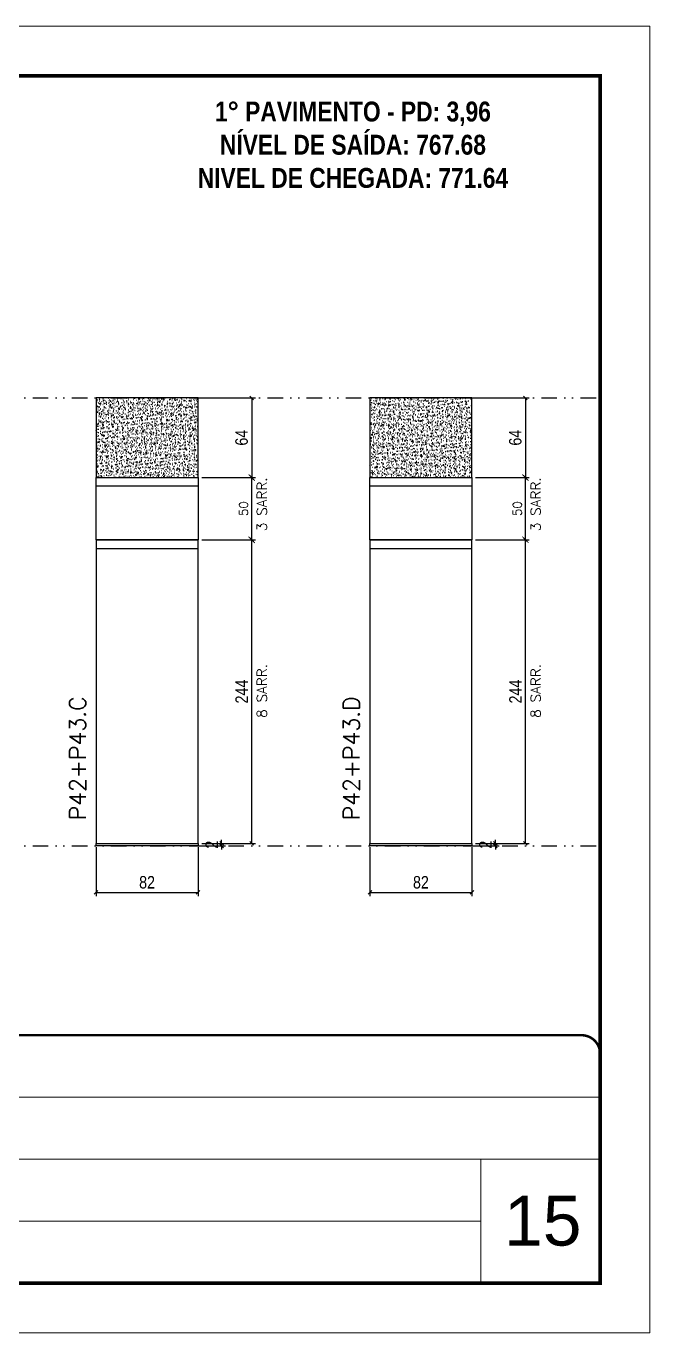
# Model space of a CAD drawing. Extents: x 2949 to 9203, y -16089 to 12527.
# Drawn here: x 7116 to 7618, y 8031 to 9081 of the extents above; entities that cross this region are included whole.
import ezdxf

# ---------------------------------------------------------------- set-up
doc = ezdxf.new("R2010")
doc.units = 0
for name, pattern in [('CONTINUO', [0]), ('DASHED', [0.75, 0.5, -0.25]), ('DIVIDE2', [0.625, 0.25, -0.125, 0, -0.125, 0, -0.125])]:
    doc.linetypes.add(name, pattern=pattern)
for name, color, linetype, lineweight in [('CARIMBO', 255, 'Continuous', 9), ('Folhas', 255, 'Continuous', 9), ('SARRAFO DE PRESSAO', 251, 'DASHED', 9), ('Texto Seção', 7, 'Continuous', 15)]:
    doc.layers.add(name, color=color, linetype=linetype, lineweight=lineweight)
for name, color, linetype in [('COTA', 241, 'Continuous'), ('NOMENCLATURA', 7, 'Continuous'), ('Nível', 160, 'Continuous'), ('Painéis', 200, 'Continuous'), ('SARR_2.2x7', 40, 'Continuous')]:
    doc.layers.add(name, color=color, linetype=linetype)
doc.styles.add('ARIAL', font='arial.ttf')
doc.styles.add('COTA TECNICA', font='techl___.ttf', dxfattribs={"height": 10})
doc.styles.add('COTA TECNICA-50', font='techl___.ttf', dxfattribs={"height": 10})
doc.styles.add('REGUA-120', font='ROMANS.shx', dxfattribs={"height": 15})
doc.styles.add('ROMANC', font='techb___.ttf', dxfattribs={"height": 2.5})
doc.styles.add('ROMANS', font='romans.shx')
doc.dimstyles.new('COTA PAINEL-50', dxfattribs={"dimtxt": 10, "dimasz": 3, "dimexe": 3, "dimexo": 3, "dimgap": 3, "dimtad": 1, "dimdec": 1, "dimzin": 12, "dimdsep": 46, "dimtxsty": 'COTA TECNICA-50', "dimblk1": 'OBLIQUE', "dimblk2": 'OBLIQUE', "dimsah": 1, "dimcen": 0.9, "dimclrd": 4, "dimclre": 4, "dimclrt": 240, "dimadec": 1, "dimazin": 3, "dimtfac": 1, "dimtdec": 1, "dimtmove": 0, "dimatfit": 3, "dimfxl": 1, "dimtolj": 1, "dimtzin": 12, "dimarcsym": 0})
doc.dimstyles.new('Cota Paínel', dxfattribs={"dimtxt": 7, "dimasz": 5, "dimexe": 3, "dimexo": 3, "dimgap": 3, "dimtad": 1, "dimdec": 1, "dimzin": 12, "dimdsep": 46, "dimtxsty": 'ROMANS', "dimblk": 'ARCHTICK', "dimcen": 0, "dimclrd": 4, "dimclre": 4, "dimclrt": 1, "dimadec": 1, "dimazin": 3, "dimtfac": 1, "dimtdec": 1, "dimtmove": 0, "dimatfit": 3, "dimldrblk": 'OBLIQUE', "dimfxl": 1, "dimtolj": 1, "dimtzin": 12, "dimarcsym": 0})
doc.dimstyles.new('PAINEL', dxfattribs={"dimtxt": 10, "dimasz": 3, "dimexe": 3, "dimexo": 3, "dimgap": 3, "dimtad": 1, "dimdec": 1, "dimzin": 12, "dimdsep": 46, "dimtxsty": 'COTA TECNICA', "dimblk1": 'OBLIQUE', "dimblk2": 'OBLIQUE', "dimsah": 1, "dimcen": 0.9, "dimclrd": 4, "dimclre": 4, "dimclrt": 240, "dimadec": 1, "dimazin": 3, "dimtfac": 1, "dimtdec": 1, "dimtmove": 0, "dimatfit": 3, "dimfxl": 1, "dimtolj": 1, "dimtzin": 12, "dimarcsym": 0})
pattern_1 = [(50, (1023.5963, 11478.51), (5.46554, -0.4781726), [0.5715, -6.2865]), (355, (1023.596, 11478.51), (-1.0573026, 5.7317054), [0.4572, -5.0292175]), (100.451445, (1024.0517, 11478.47), (4.4082374, 5.2535326), [0.4857003, -5.3427073]), (46.1842, (1023.596, 11480.034), (8.132371, -1.26127), [0.85725, -9.42975]), (96.63556, (1024.274, 11479.929), (7.122124, 7.422784), [0.728551, -8.014068]), (351.18415, (1023.596, 11480.034), (7.122124, 7.422784), [0.685799, -7.543792]), (21, (1024.3583, 11479.653), (4.5484317, -3.067956), [0.5715, -6.2865]), (326, (1024.358, 11479.653), (1.854061, 5.525639), [0.4572, -5.0292]), (71.451445, (1024.7373, 11479.3973), (6.4024926, 2.457683), [0.4857003, -5.342698]), (37.5, (1023.5963, 11478.51), (0.0926581, 2.53665117), [0, -4.96824, 0, -5.1054, 0, -5.04825]), (7.5, (1023.5963, 11478.51), (2.0045899, 3.0054172), [0, -2.91084, 0, -4.85394, 0, -1.92405]), (327.5, (1021.897, 11478.51), (4.06771786, -0.1718623), [0, -1.905, 0, -5.9436, 0, -7.8867]), (317.5, (1021.135, 11478.51), (4.4438754, 0.7627947), [0, -2.4765, 0, -3.94716, 0, -5.6007])]

# ---------------------------------------------------------------- blocks, each defined once
blk = doc.blocks.new('9999999999')
at = {"color": 30, "linetype": 'CONTINUO'}
for p, q in [((98564.6, 34379.6), (99584, 34379.6)), ((98564.6, 34329.8), (99488, 34329.8)), ((99584, 34329.8), (99488, 34329.8)), ((99488, 34329.8), (99488, 34230.2)), ((98564.6, 34280), (99488, 34280))]:
    blk.add_line(p, q, dxfattribs=at)
at = {"color": 30, "linetype": 'CONTINUO', "const_width": 2}
blk.add_lwpolyline([(99584, 34230.2), (99584, 34414.4, 0.414214), (99569, 34429.4), (98229, 34429.4, 0.414214), (98214, 34414.4), (98214, 34245.2, 0.414214), (98229, 34230.2), (99584, 34230.2)], format="xyb", dxfattribs=at)
at = {"layer": 'Folhas'}
blk.add_lwpolyline([(98139, 34190.2), (99624, 34190.2), (99624, 35240.2), (98139, 35240.2)], close=True, dxfattribs=at)
at = {"layer": 'Folhas', "color": 30, "const_width": 3}
blk.add_lwpolyline([(98214, 34230.2), (99584, 34230.2), (99584, 35200.2), (98214, 35200.2)], close=True, dxfattribs=at)
blk = doc.blocks.new('_Oblique')
at = {"color": 0, "linetype": 'ByBlock', "lineweight": -2}
blk.add_line((-0.5, -0.5), (0.5, 0.5), dxfattribs=at)
blk = doc.blocks.new('*D3535')
at = {"layer": 'COTA', "color": 4, "lineweight": -2, "transparency": 16777216}
for p, q in [((7172.4, 8421.3), (7172.4, 8381.9)), ((7254.4, 8421.3), (7254.4, 8381.9)), ((7172.4, 8384.9), (7254.4, 8384.9))]:
    blk.add_line(p, q, dxfattribs=at)
at = {"layer": 'Defpoints', "color": 0, "transparency": 16777216}
for p in [(7172.4, 8424.3), (7254.4, 8424.3), (7254.4, 8384.9)]:
    blk.add_point(p, dxfattribs=at)
at = {"layer": 'COTA', "color": 4, "lineweight": -2, "transparency": 16777216, "xscale": 3, "yscale": 3, "zscale": 3, "rotation": 180}
blk.add_blockref('_Oblique', (7172.4, 8384.9), dxfattribs=at)
at = {"layer": 'COTA', "color": 4, "lineweight": -2, "transparency": 16777216, "xscale": 3, "yscale": 3, "zscale": 3}
blk.add_blockref('_Oblique', (7254.4, 8384.9), dxfattribs=at)
at = {"layer": 'COTA', "color": 240, "transparency": 16777216, "insert": (7213.4, 8393), "char_height": 10, "attachment_point": 5, "style": 'COTA TECNICA'}
blk.add_mtext('\\A1;82', dxfattribs=at)
blk = doc.blocks.new('*D3536')
at = {"layer": 'COTA', "color": 4, "lineweight": -2, "transparency": 16777216}
for p, q in [((7257.4, 8424.3), (7276.3, 8424.3)), ((7257.4, 8422.3), (7276.3, 8422.3)), ((7273.3, 8424.3), (7273.3, 8427.3)), ((7273.3, 8422.3), (7273.3, 8424.3)), ((7273.3, 8422.3), (7273.3, 8419.3))]:
    blk.add_line(p, q, dxfattribs=at)
at = {"layer": 'Defpoints', "color": 0, "transparency": 16777216}
for p in [(7254.4, 8424.3), (7254.4, 8422.3), (7273.3, 8424.3)]:
    blk.add_point(p, dxfattribs=at)
at = {"layer": 'COTA', "color": 4, "lineweight": -2, "transparency": 16777216, "xscale": 3, "yscale": 3, "zscale": 3}
for p, rotation in [((7273.3, 8424.3), 270), ((7273.3, 8422.3), 90)]:
    blk.add_blockref('_Oblique', p, dxfattribs=dict(at, rotation=rotation))
at = {"layer": 'COTA', "color": 240, "transparency": 16777216, "insert": (7265.3, 8423.3), "char_height": 10, "attachment_point": 5, "rotation": 90, "style": 'COTA TECNICA-50'}
blk.add_mtext('\\A1;2', dxfattribs=at)
blk = doc.blocks.new('*D3554')
at = {"layer": 'COTA', "color": 4, "linetype": 'ByBlock', "lineweight": -2, "transparency": 16777216}
for p, q in [((7257.4, 8782.3), (7300.5, 8782.3)), ((7297.5, 8782.3), (7297.5, 8718.3)), ((7257.4, 8718.3), (7300.5, 8718.3))]:
    blk.add_line(p, q, dxfattribs=at)
at = {"layer": 'Defpoints', "color": 0, "linetype": 'ByBlock', "transparency": 16777216}
for p in [(7254.4, 8782.3), (7254.4, 8718.3), (7297.5, 8718.3)]:
    blk.add_point(p, dxfattribs=at)
at = {"layer": 'COTA', "color": 4, "linetype": 'ByBlock', "lineweight": -2, "transparency": 16777216, "xscale": 3, "yscale": 3, "zscale": 3}
for p, rotation in [((7297.5, 8782.3), 90), ((7297.5, 8718.3), 270)]:
    blk.add_blockref('_Oblique', p, dxfattribs=dict(at, rotation=rotation))
at = {"layer": 'COTA', "color": 240, "linetype": 'ByBlock', "transparency": 16777216, "insert": (7289.4, 8750.3), "char_height": 10, "attachment_point": 5, "rotation": 90, "style": 'COTA TECNICA'}
blk.add_mtext('\\A1;64', dxfattribs=at)
blk = doc.blocks.new('*D3555')
at = {"layer": 'COTA', "color": 4, "linetype": 'ByBlock', "lineweight": -2, "transparency": 16777216}
for p, q in [((7257.4, 8668.3), (7300.5, 8668.3)), ((7297.5, 8424.3), (7297.5, 8668.3)), ((7257.4, 8424.3), (7300.5, 8424.3))]:
    blk.add_line(p, q, dxfattribs=at)
at = {"layer": 'Defpoints', "color": 0, "linetype": 'ByBlock', "transparency": 16777216}
for p in [(7254.4, 8668.3), (7297.5, 8668.3), (7254.4, 8424.3)]:
    blk.add_point(p, dxfattribs=at)
at = {"layer": 'COTA', "color": 4, "linetype": 'ByBlock', "lineweight": -2, "transparency": 16777216, "xscale": 3, "yscale": 3, "zscale": 3}
for p, rotation in [((7297.5, 8668.3), 90), ((7297.5, 8424.3), 270)]:
    blk.add_blockref('_Oblique', p, dxfattribs=dict(at, rotation=rotation))
at = {"layer": 'COTA', "color": 240, "linetype": 'ByBlock', "transparency": 16777216, "insert": (7289.4, 8546.3), "char_height": 10, "attachment_point": 5, "rotation": 90, "style": 'COTA TECNICA'}
blk.add_mtext('\\A1;244', dxfattribs=at)
blk = doc.blocks.new('*D3537')
at = {"layer": 'COTA', "color": 4, "lineweight": -2, "transparency": 16777216}
for p, q in [((7392.5, 8421.3), (7392.5, 8381.9)), ((7474.5, 8421.3), (7474.5, 8381.9)), ((7392.5, 8384.9), (7474.5, 8384.9))]:
    blk.add_line(p, q, dxfattribs=at)
at = {"layer": 'Defpoints', "color": 0, "transparency": 16777216}
for p in [(7392.5, 8424.3), (7474.5, 8424.3), (7474.5, 8384.9)]:
    blk.add_point(p, dxfattribs=at)
at = {"layer": 'COTA', "color": 4, "lineweight": -2, "transparency": 16777216, "xscale": 3, "yscale": 3, "zscale": 3, "rotation": 180}
blk.add_blockref('_Oblique', (7392.5, 8384.9), dxfattribs=at)
at = {"layer": 'COTA', "color": 4, "lineweight": -2, "transparency": 16777216, "xscale": 3, "yscale": 3, "zscale": 3}
blk.add_blockref('_Oblique', (7474.5, 8384.9), dxfattribs=at)
at = {"layer": 'COTA', "color": 240, "transparency": 16777216, "insert": (7433.5, 8393), "char_height": 10, "attachment_point": 5, "style": 'COTA TECNICA'}
blk.add_mtext('\\A1;82', dxfattribs=at)
blk = doc.blocks.new('*D3538')
at = {"layer": 'COTA', "color": 4, "lineweight": -2, "transparency": 16777216}
for p, q in [((7477.5, 8424.3), (7496.4, 8424.3)), ((7477.5, 8422.3), (7496.4, 8422.3)), ((7493.4, 8424.3), (7493.4, 8427.3)), ((7493.4, 8422.3), (7493.4, 8424.3)), ((7493.4, 8422.3), (7493.4, 8419.3))]:
    blk.add_line(p, q, dxfattribs=at)
at = {"layer": 'Defpoints', "color": 0, "transparency": 16777216}
for p in [(7474.5, 8424.3), (7474.5, 8422.3), (7493.4, 8424.3)]:
    blk.add_point(p, dxfattribs=at)
at = {"layer": 'COTA', "color": 4, "lineweight": -2, "transparency": 16777216, "xscale": 3, "yscale": 3, "zscale": 3}
for p, rotation in [((7493.4, 8424.3), 270), ((7493.4, 8422.3), 90)]:
    blk.add_blockref('_Oblique', p, dxfattribs=dict(at, rotation=rotation))
at = {"layer": 'COTA', "color": 240, "transparency": 16777216, "insert": (7485.4, 8423.3), "char_height": 10, "attachment_point": 5, "rotation": 90, "style": 'COTA TECNICA-50'}
blk.add_mtext('\\A1;2', dxfattribs=at)
blk = doc.blocks.new('*D3556')
at = {"layer": 'COTA', "color": 4, "linetype": 'ByBlock', "lineweight": -2, "transparency": 16777216}
for p, q in [((7477.5, 8782.3), (7520.5, 8782.3)), ((7517.5, 8782.3), (7517.5, 8718.3)), ((7477.5, 8718.3), (7520.5, 8718.3))]:
    blk.add_line(p, q, dxfattribs=at)
at = {"layer": 'Defpoints', "color": 0, "linetype": 'ByBlock', "transparency": 16777216}
for p in [(7474.5, 8782.3), (7474.5, 8718.3), (7517.5, 8718.3)]:
    blk.add_point(p, dxfattribs=at)
at = {"layer": 'COTA', "color": 4, "linetype": 'ByBlock', "lineweight": -2, "transparency": 16777216, "xscale": 3, "yscale": 3, "zscale": 3}
for p, rotation in [((7517.5, 8782.3), 90), ((7517.5, 8718.3), 270)]:
    blk.add_blockref('_Oblique', p, dxfattribs=dict(at, rotation=rotation))
at = {"layer": 'COTA', "color": 240, "linetype": 'ByBlock', "transparency": 16777216, "insert": (7509.4, 8750.3), "char_height": 10, "attachment_point": 5, "rotation": 90, "style": 'COTA TECNICA'}
blk.add_mtext('\\A1;64', dxfattribs=at)
blk = doc.blocks.new('*D3557')
at = {"layer": 'COTA', "color": 4, "linetype": 'ByBlock', "lineweight": -2, "transparency": 16777216}
for p, q in [((7477.5, 8668.3), (7520.5, 8668.3)), ((7517.5, 8424.3), (7517.5, 8668.3)), ((7477.5, 8424.3), (7520.5, 8424.3))]:
    blk.add_line(p, q, dxfattribs=at)
at = {"layer": 'Defpoints', "color": 0, "linetype": 'ByBlock', "transparency": 16777216}
for p in [(7474.5, 8668.3), (7517.5, 8668.3), (7474.5, 8424.3)]:
    blk.add_point(p, dxfattribs=at)
at = {"layer": 'COTA', "color": 4, "linetype": 'ByBlock', "lineweight": -2, "transparency": 16777216, "xscale": 3, "yscale": 3, "zscale": 3}
for p, rotation in [((7517.5, 8668.3), 90), ((7517.5, 8424.3), 270)]:
    blk.add_blockref('_Oblique', p, dxfattribs=dict(at, rotation=rotation))
at = {"layer": 'COTA', "color": 240, "linetype": 'ByBlock', "transparency": 16777216, "insert": (7509.5, 8546.3), "char_height": 10, "attachment_point": 5, "rotation": 90, "style": 'COTA TECNICA'}
blk.add_mtext('\\A1;244', dxfattribs=at)
blk = doc.blocks.new('_ArchTick')
at = {"color": 0, "linetype": 'ByBlock', "const_width": 0.15}
blk.add_lwpolyline([(-0.5, -0.5), (0.5, 0.5)], dxfattribs=at)
blk = doc.blocks.new('*D3558')
at = {"layer": 'COTA', "color": 4, "lineweight": -2, "transparency": 16777216}
for p, q in [((7477.5, 8718.3), (7520.5, 8718.3)), ((7517.5, 8668.3), (7517.5, 8718.3)), ((7477.5, 8668.3), (7520.5, 8668.3))]:
    blk.add_line(p, q, dxfattribs=at)
at = {"layer": 'Defpoints', "color": 0, "transparency": 16777216}
for p in [(7474.5, 8718.3), (7517.5, 8718.3), (7474.5, 8668.3)]:
    blk.add_point(p, dxfattribs=at)
at = {"layer": 'COTA', "color": 4, "lineweight": -2, "transparency": 16777216, "xscale": 5, "yscale": 5, "zscale": 5}
for p, rotation in [((7517.5, 8718.3), 90), ((7517.5, 8668.3), 270)]:
    blk.add_blockref('_ArchTick', p, dxfattribs=dict(at, rotation=rotation))
at = {"layer": 'COTA', "color": 1, "transparency": 16777216, "insert": (7511, 8693.3), "char_height": 7, "attachment_point": 5, "rotation": 90, "style": 'ROMANS'}
blk.add_mtext('\\A1;50', dxfattribs=at)
blk = doc.blocks.new('*D3559')
at = {"layer": 'COTA', "color": 4, "lineweight": -2, "transparency": 16777216}
for p, q in [((7257.4, 8718.3), (7300.5, 8718.3)), ((7297.5, 8668.3), (7297.5, 8718.3)), ((7257.4, 8668.3), (7300.5, 8668.3))]:
    blk.add_line(p, q, dxfattribs=at)
at = {"layer": 'Defpoints', "color": 0, "transparency": 16777216}
for p in [(7254.4, 8718.3), (7297.5, 8718.3), (7254.4, 8668.3)]:
    blk.add_point(p, dxfattribs=at)
at = {"layer": 'COTA', "color": 4, "lineweight": -2, "transparency": 16777216, "xscale": 5, "yscale": 5, "zscale": 5}
for p, rotation in [((7297.5, 8718.3), 90), ((7297.5, 8668.3), 270)]:
    blk.add_blockref('_ArchTick', p, dxfattribs=dict(at, rotation=rotation))
at = {"layer": 'COTA', "color": 1, "transparency": 16777216, "insert": (7291, 8693.3), "char_height": 7, "attachment_point": 5, "rotation": 90, "style": 'ROMANS'}
blk.add_mtext('\\A1;50', dxfattribs=at)

msp = doc.modelspace()

# ---------------------------------------------------------------- hatches: boundary and pattern name
at = {"layer": 'COTA', "linetype": 'ByBlock'}
h = msp.add_hatch(dxfattribs=at)
h.set_pattern_fill('AR-CONC', color=256, scale=0.03)
h.set_pattern_definition(pattern_1)
h.paths.add_polyline_path([(7254.38, 8782.29), (7172.38, 8782.29), (7172.38, 8718.29), (7254.38, 8718.29)])
h = msp.add_hatch(dxfattribs=at)
h.set_pattern_fill('AR-CONC', color=256, scale=0.03)
h.set_pattern_definition(pattern_1)
h.paths.add_polyline_path([(7474.46, 8782.29), (7392.46, 8782.29), (7392.46, 8718.29), (7474.46, 8718.29)])

# ---------------------------------------------------------------- linework, layer by layer
for points in [[(7172.38, 8718.29), (7254.38, 8718.29), (7254.38, 8782.29), (7172.38, 8782.29)], [(7392.46, 8718.29), (7474.46, 8718.29), (7474.46, 8782.29), (7392.46, 8782.29)]]:
    msp.add_lwpolyline(points, close=True, dxfattribs=at)
at = {"layer": 'Nível', "color": 4, "linetype": 'DIVIDE2', "ltscale": 50}
for p, q in [((6618.28, 8782.29), (7577.53, 8782.29)), ((6618.28, 8422.29), (7577.53, 8422.29))]:
    msp.add_line(p, q, dxfattribs=at)
at = {"layer": 'Painéis'}
for p, q in [((7172.38, 8668.29), (7254.38, 8668.29)), ((7254.38, 8668.29), (7172.38, 8668.29)), ((7172.38, 8668.29), (7172.38, 8668.29)), ((7254.38, 8668.29), (7254.38, 8668.29))]:
    msp.add_line(p, q, dxfattribs=at)
for points in [[(7172.38, 8718.29), (7254.38, 8718.29), (7254.38, 8668.29), (7172.38, 8668.29)], [(7392.46, 8718.29), (7474.46, 8718.29), (7474.46, 8668.29), (7392.46, 8668.29)], [(7172.38, 8424.29), (7254.38, 8424.29), (7254.38, 8668.29), (7172.38, 8668.29)], [(7392.46, 8424.29), (7474.46, 8424.29), (7474.46, 8668.29), (7392.46, 8668.29)], [(7392.46, 8668.29), (7474.46, 8668.29), (7474.46, 8668.29), (7392.46, 8668.29)], [(7172.38, 8424.29), (7254.38, 8424.29), (7254.38, 8422.29), (7172.38, 8422.29)], [(7392.46, 8424.29), (7474.46, 8424.29), (7474.46, 8422.29), (7392.46, 8422.29)]]:
    msp.add_lwpolyline(points, close=True, dxfattribs=at)
at = {"layer": 'SARR_2.2x7'}
for p, q in [((7254.38, 8711.29), (7172.38, 8711.29)), ((7474.46, 8711.29), (7392.46, 8711.29)), ((7172.38, 8661.29), (7254.38, 8661.29)), ((7392.46, 8661.29), (7474.46, 8661.29))]:
    msp.add_line(p, q, dxfattribs=at)

# ---------------------------------------------------------------- block references
at = {"layer": 'SARRAFO DE PRESSAO', "color": 6, "linetype": 'ByBlock'}
msp.add_blockref('9999999999', (-92006.44, -26159.2), dxfattribs=at)

# ---------------------------------------------------------------- texts
at = {"layer": 'CARIMBO', "style": 'ARIAL'}
msp.add_text('15', height=40, dxfattribs=at).set_placement((7500.39, 8101.15))
at = {"layer": 'NOMENCLATURA', "color": 2, "insert": (7378.86, 9047.07), "char_height": 16, "attachment_point": 2, "style": 'ROMANC'}
msp.add_mtext_dynamic_manual_height_columns('\\P1° PAVIMENTO - PD: 3,96\\PNÍVEL DE SAÍDA: 767.68\\PNIVEL DE CHEGADA: 771.64', width=300.2766, gutter_width=1, heights=[0], dxfattribs=at)
at = {"layer": 'Texto Seção', "linetype": 'Continuous', "style": 'ROMANS'}
for s, p in [('3 SARR.', (7309.65, 8675.17)), ('3 SARR.', (7529.72, 8675.17)), ('8 SARR.', (7309.65, 8525.21)), ('8 SARR.', (7529.72, 8525.21))]:
    msp.add_text(s, height=8, rotation=90, dxfattribs=at).set_placement(p)
at = {"layer": 'Texto Seção', "char_height": 13, "width": 285.3299, "attachment_point": 7, "rotation": 90, "style": 'REGUA-120'}
for s, insert in [('P42+P43.C', (7164.05, 8442.76)), ('P42+P43.D', (7384.13, 8442.76))]:
    msp.add_mtext(s, dxfattribs=dict(at, insert=insert))

# ---------------------------------------------------------------- dimensions: what is measured, and where the dimension line sits
at = {"layer": 'COTA', "linetype": 'ByBlock'}
for base, p1, p2, picture, middle in [((7297.47, 8718.29), (7254.38, 8782.29), (7254.38, 8718.29), '*D3554', (7289.36, 8750.29)), ((7517.54, 8718.29), (7474.46, 8782.29), (7474.46, 8718.29), '*D3556', (7509.44, 8750.29)), ((7297.47, 8668.29), (7254.38, 8424.29), (7254.38, 8668.29), '*D3555', (7289.39, 8546.29)), ((7517.54, 8668.29), (7474.46, 8424.29), (7474.46, 8668.29), '*D3557', (7509.47, 8546.29))]:
    dim = msp.add_linear_dim(base=base, p1=p1, p2=p2, angle=90, dimstyle='PAINEL', dxfattribs=at)
    dim.commit()
    dim.dimension.update_dxf_attribs({"geometry": picture, "text_midpoint": middle})
at = {"layer": 'COTA'}
for base, p1, p2, picture, middle in [((7297.47, 8718.29), (7254.38, 8668.29), (7254.38, 8718.29), '*D3559', (7290.97, 8693.29)), ((7517.54, 8718.29), (7474.46, 8668.29), (7474.46, 8718.29), '*D3558', (7511.04, 8693.29))]:
    dim = msp.add_linear_dim(base=base, p1=p1, p2=p2, angle=90, dimstyle='Cota Paínel', dxfattribs=at)
    dim.commit()
    dim.dimension.update_dxf_attribs({"geometry": picture, "text_midpoint": middle})
for base, p1, p2, picture, middle in [((7254.38, 8384.95), (7172.38, 8424.29), (7254.38, 8424.29), '*D3535', (7213.38, 8393.04)), ((7474.46, 8384.95), (7392.46, 8424.29), (7474.46, 8424.29), '*D3537', (7433.46, 8393.04))]:
    dim = msp.add_linear_dim(base=base, p1=p1, p2=p2, dimstyle='PAINEL', override={"dimarcsym": 2}, dxfattribs=at)
    dim.commit()
    dim.dimension.update_dxf_attribs({"geometry": picture, "text_midpoint": middle})
for base, p1, p2, picture, middle in [((7273.29, 8424.29), (7254.38, 8422.29), (7254.38, 8424.29), '*D3536', (7273.29, 8423.29)), ((7493.36, 8424.29), (7474.46, 8422.29), (7474.46, 8424.29), '*D3538', (7493.36, 8423.29))]:
    dim = msp.add_linear_dim(base=base, p1=p1, p2=p2, angle=90, dimstyle='COTA PAINEL-50', dxfattribs=at)
    dim.commit()
    dim.dimension.update_dxf_attribs({"geometry": picture, "text_midpoint": middle, "dimtype": 160})

doc.saveas('drawing.dxf')
